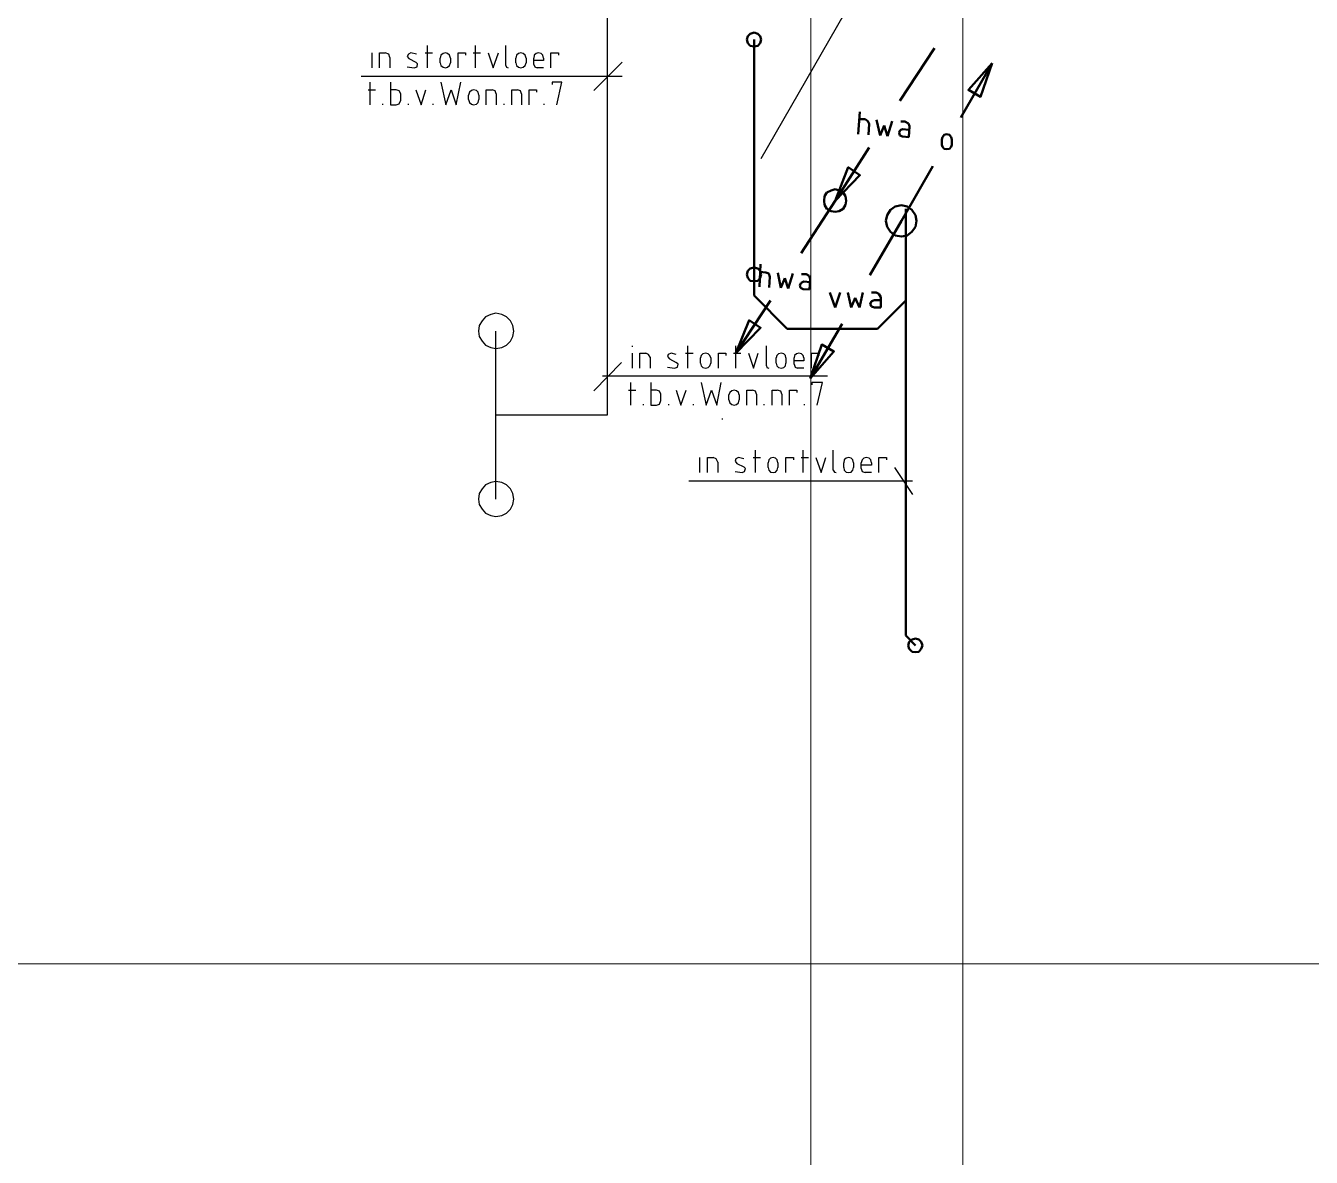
# Model space of a CAD drawing. Header units: metres. Extents: x -4.5 to 35.1, y -3.6 to 25.4.
# Drawn here: x 10.288 to 14.832, y 4.207 to 8.206 of the extents above; entities that cross this region are included whole.
import ezdxf

# ---------------------------------------------------------------- set-up
doc = ezdxf.new("R2010")
doc.units = ezdxf.units.M
doc.layers.add('New_A Stramien', color=7, linetype='Continuous', lineweight=13)
doc.layers.add('Standard', color=7, linetype='Continuous', lineweight=25)

msp = doc.modelspace()

# ---------------------------------------------------------------- linework, layer by layer
at = {"layer": 'New_A Stramien', "color": 252, "linetype": 'Continuous', "lineweight": 13}
msp.add_line((13.6, -1.8), (13.6, 23.46), dxfattribs=at)
msp.add_line((13.6, -1.8), (13.6, 23.46), dxfattribs=at)
at = {"layer": 'Standard', "color": 252, "linetype": 'Continuous', "lineweight": 13}
for p, q in [((13.0633, -3.2638), (13.0633, 25.0491)), ((13.0633, -3.2638), (13.0633, 25.0491)), ((-4.1221, 4.8908), (26.8317, 4.8908)), ((-4.1221, 4.8908), (26.8317, 4.8908))]:
    msp.add_line(p, q, dxfattribs=at)
at = {"layer": 'Standard', "color": 202, "linetype": 'Continuous', "lineweight": 25}
for p, q in [((12.3446, 6.8303), (12.3446, 11.112)), ((12.8874, 7.7363), (13.2079, 8.2934)), ((11.7078, 8.0568), (11.7078, 8.1364)), ((11.8772, 8.0568), (11.8772, 8.1364)), ((11.9853, 8.0649), (11.9853, 8.1364)), ((11.5119, 8.0568), (11.5119, 8.1098)), ((11.5384, 8.0568), (11.5384, 8.1098)), ((11.5384, 8.1098), (11.5588, 8.1098)), ((11.571, 8.1058), (11.5588, 8.1098)), ((11.5751, 8.0935), (11.571, 8.1058)), ((11.5751, 8.0935), (11.5751, 8.0568)), ((11.6404, 8.1058), (11.6364, 8.0976)), ((11.6364, 8.0976), (11.6425, 8.0894)), ((11.6486, 8.1098), (11.6404, 8.1058)), ((11.669, 8.1058), (11.6486, 8.1098)), ((11.6996, 8.1098), (11.7262, 8.1098)), ((11.7547, 8.1017), (11.7527, 8.0915)), ((11.7527, 8.0751), (11.7527, 8.0915)), ((11.7629, 8.1078), (11.7547, 8.1017)), ((11.771, 8.1098), (11.7629, 8.1078)), ((11.7792, 8.1078), (11.771, 8.1098)), ((11.7853, 8.1017), (11.7792, 8.1078)), ((11.7894, 8.0915), (11.7853, 8.1017)), ((11.7894, 8.0915), (11.7894, 8.0751)), ((11.8159, 8.0568), (11.8159, 8.1098)), ((11.8159, 8.1098), (11.8425, 8.1098)), ((11.8425, 8.1098), (11.8425, 8.1017)), ((11.869, 8.1098), (11.8955, 8.1098)), ((11.9221, 8.1098), (11.9404, 8.0568)), ((11.9404, 8.0568), (11.9588, 8.1098)), ((12.0221, 8.1017), (12.02, 8.0915)), ((12.02, 8.0751), (12.02, 8.0915)), ((12.0302, 8.1078), (12.0221, 8.1017)), ((12.0384, 8.1098), (12.0302, 8.1078)), ((12.0466, 8.1078), (12.0384, 8.1098)), ((12.0527, 8.1017), (12.0466, 8.1078)), ((12.0568, 8.0915), (12.0527, 8.1017)), ((12.0568, 8.0915), (12.0568, 8.0751)), ((12.0853, 8.1017), (12.0833, 8.0915)), ((12.0833, 8.069), (12.0833, 8.0915)), ((12.0915, 8.1078), (12.0853, 8.1017)), ((12.0996, 8.1098), (12.0915, 8.1078)), ((12.1098, 8.1078), (12.0996, 8.1098)), ((12.116, 8.1017), (12.1098, 8.1078)), ((12.118, 8.0915), (12.116, 8.1017)), ((12.118, 8.0915), (12.118, 8.0833)), ((12.1445, 8.0568), (12.1445, 8.1098)), ((12.1445, 8.1098), (12.1711, 8.1098)), ((12.1711, 8.1098), (12.1711, 8.1017)), ((11.6364, 8.0609), (11.6608, 8.0568)), ((11.6425, 8.0894), (11.667, 8.0772)), ((11.6608, 8.0568), (11.671, 8.0609)), ((11.6731, 8.0711), (11.667, 8.0772)), ((11.671, 8.0609), (11.6731, 8.0711)), ((11.7527, 8.0751), (11.7547, 8.0649)), ((11.7547, 8.0649), (11.7629, 8.0588)), ((11.7629, 8.0588), (11.771, 8.0568)), ((11.771, 8.0568), (11.7792, 8.0588)), ((11.7792, 8.0588), (11.7853, 8.0649)), ((11.7853, 8.0649), (11.7894, 8.0751)), ((11.9853, 8.0649), (11.9874, 8.0588)), ((11.9874, 8.0588), (11.9935, 8.0568)), ((12.02, 8.0751), (12.0221, 8.0649)), ((12.0221, 8.0649), (12.0302, 8.0588)), ((12.0302, 8.0588), (12.0384, 8.0568)), ((12.0384, 8.0568), (12.0466, 8.0588)), ((12.0466, 8.0588), (12.0527, 8.0649)), ((12.0527, 8.0649), (12.0568, 8.0751)), ((12.118, 8.0833), (12.0833, 8.0833)), ((12.0833, 8.069), (12.0874, 8.0609)), ((12.0874, 8.0609), (12.0955, 8.0568)), ((12.118, 8.0568), (12.0955, 8.0568)), ((12.3956, 8.0772), (12.2956, 7.9772)), ((12.3956, 8.0262), (11.4731, 8.0262)), ((11.5057, 7.9262), (11.5057, 8.0058)), ((11.5771, 8.0058), (11.5771, 7.9262)), ((11.7547, 8.0058), (11.7731, 7.9262)), ((11.8098, 7.9262), (11.8261, 8.0058)), ((12.1833, 8.0058), (12.1486, 8.0058)), ((12.1486, 8.0058), (12.1486, 7.9976)), ((12.1649, 7.9262), (12.1833, 8.0058)), ((11.4976, 7.9792), (11.5241, 7.9792)), ((11.5976, 7.9792), (11.5771, 7.9792)), ((11.6078, 7.9751), (11.5976, 7.9792)), ((11.6139, 7.9649), (11.6078, 7.9751)), ((11.6139, 7.9425), (11.6139, 7.9649)), ((11.667, 7.9792), (11.6853, 7.9262)), ((11.6853, 7.9262), (11.7017, 7.9792)), ((11.7731, 7.9262), (11.7915, 7.9792)), ((11.7915, 7.9792), (11.8098, 7.9262)), ((11.8568, 7.9711), (11.8527, 7.9608)), ((11.8527, 7.9445), (11.8527, 7.9608)), ((11.8629, 7.9772), (11.8568, 7.9711)), ((11.8711, 7.9792), (11.8629, 7.9772)), ((11.8813, 7.9772), (11.8711, 7.9792)), ((11.8874, 7.9711), (11.8813, 7.9772)), ((11.8894, 7.9608), (11.8874, 7.9711)), ((11.8894, 7.9608), (11.8894, 7.9445)), ((11.9159, 7.9262), (11.9159, 7.9792)), ((11.9159, 7.9792), (11.9364, 7.9792)), ((11.9466, 7.9751), (11.9364, 7.9792)), ((11.9506, 7.9649), (11.9466, 7.9751)), ((11.9506, 7.9649), (11.9506, 7.9262)), ((12.0057, 7.9262), (12.0057, 7.9792)), ((12.0057, 7.9792), (12.0261, 7.9792)), ((12.0364, 7.9751), (12.0261, 7.9792)), ((12.0405, 7.9649), (12.0364, 7.9751)), ((12.0405, 7.9649), (12.0405, 7.9262)), ((12.067, 7.9262), (12.067, 7.9792)), ((12.067, 7.9792), (12.0935, 7.9792)), ((12.0935, 7.9792), (12.0935, 7.9711)), ((11.5506, 7.9262), (11.5506, 7.9302)), ((11.5771, 7.9262), (11.5976, 7.9262)), ((11.5976, 7.9262), (11.6078, 7.9302)), ((11.6078, 7.9302), (11.6139, 7.9425)), ((11.6404, 7.9262), (11.6404, 7.9302)), ((11.7282, 7.9262), (11.7282, 7.9302)), ((11.8527, 7.9445), (11.8568, 7.9343)), ((11.8568, 7.9343), (11.8629, 7.9282)), ((11.8629, 7.9282), (11.8711, 7.9262)), ((11.8711, 7.9262), (11.8813, 7.9282)), ((11.8813, 7.9282), (11.8874, 7.9343)), ((11.8874, 7.9343), (11.8894, 7.9445)), ((11.9792, 7.9262), (11.9792, 7.9302)), ((12.12, 7.9262), (12.12, 7.9302)), ((11.9316, 7.1854), (11.9133, 7.1772)), ((11.9316, 7.1854), (11.9133, 7.1772)), ((11.95, 7.1895), (11.9316, 7.1854)), ((11.95, 7.1895), (11.9316, 7.1854)), ((11.9704, 7.1854), (11.95, 7.1895)), ((11.9704, 7.1854), (11.95, 7.1895)), ((11.9868, 7.1772), (11.9704, 7.1854)), ((11.9868, 7.1772), (11.9704, 7.1854)), ((11.8908, 7.1466), (11.8888, 7.1262)), ((11.8908, 7.1466), (11.8888, 7.1262)), ((11.901, 7.1629), (11.8908, 7.1466)), ((11.901, 7.1629), (11.8908, 7.1466)), ((11.9133, 7.1772), (11.901, 7.1629)), ((11.9133, 7.1772), (11.901, 7.1629)), ((12.001, 7.1629), (11.9868, 7.1772)), ((12.001, 7.1629), (11.9868, 7.1772)), ((12.0092, 7.1466), (12.001, 7.1629)), ((12.0092, 7.1466), (12.001, 7.1629)), ((12.0133, 7.1262), (12.0092, 7.1466)), ((12.0133, 7.1262), (12.0092, 7.1466)), ((11.8888, 7.1262), (11.8908, 7.1078)), ((11.8888, 7.1262), (11.8908, 7.1078)), ((11.8908, 7.1078), (11.901, 7.0915)), ((11.8908, 7.1078), (11.901, 7.0915)), ((11.901, 7.0915), (11.9133, 7.0772)), ((11.901, 7.0915), (11.9133, 7.0772)), ((11.95, 6.5323), (11.95, 7.1262)), ((11.9868, 7.0772), (12.001, 7.0915)), ((11.9868, 7.0772), (12.001, 7.0915)), ((12.001, 7.0915), (12.0092, 7.1078)), ((12.001, 7.0915), (12.0092, 7.1078)), ((12.0092, 7.1078), (12.0133, 7.1262)), ((12.0092, 7.1078), (12.0133, 7.1262)), ((11.9133, 7.0772), (11.9316, 7.069)), ((11.9133, 7.0772), (11.9316, 7.069)), ((11.9316, 7.069), (11.95, 7.065)), ((11.9316, 7.069), (11.95, 7.065)), ((11.95, 7.065), (11.9704, 7.069)), ((11.95, 7.065), (11.9704, 7.069)), ((11.9704, 7.069), (11.9868, 7.0772)), ((11.9704, 7.069), (11.9868, 7.0772)), ((12.4323, 7.071), (12.4323, 7.075)), ((12.4323, 6.9954), (12.4323, 7.0485)), ((12.4589, 6.9954), (12.4589, 7.0485)), ((12.4589, 7.0485), (12.4793, 7.0485)), ((12.4895, 7.0444), (12.4793, 7.0485)), ((12.4956, 7.0342), (12.4895, 7.0444)), ((12.5589, 7.0444), (12.5568, 7.0363)), ((12.5691, 7.0485), (12.5589, 7.0444)), ((12.5874, 7.0444), (12.5691, 7.0485)), ((12.6201, 7.0485), (12.6466, 7.0485)), ((12.6283, 6.9954), (12.6283, 7.075)), ((12.6813, 7.0465), (12.6752, 7.0404)), ((12.6915, 7.0485), (12.6813, 7.0465)), ((12.6997, 7.0465), (12.6915, 7.0485)), ((12.7058, 7.0404), (12.6997, 7.0465)), ((12.7364, 6.9954), (12.7364, 7.0485)), ((12.7364, 7.0485), (12.7629, 7.0485)), ((12.7629, 7.0485), (12.7629, 7.0404)), ((12.7895, 7.0485), (12.816, 7.0485)), ((12.7977, 6.9954), (12.7977, 7.075)), ((12.8425, 7.0485), (12.8609, 6.9954)), ((12.8609, 6.9954), (12.8772, 7.0485)), ((12.9058, 7.0036), (12.9058, 7.075)), ((12.9487, 7.0465), (12.9425, 7.0404)), ((12.9589, 7.0485), (12.9487, 7.0465)), ((12.9671, 7.0465), (12.9589, 7.0485)), ((12.9732, 7.0404), (12.9671, 7.0465)), ((13.0119, 7.0465), (13.0058, 7.0404)), ((13.0201, 7.0485), (13.0119, 7.0465)), ((13.0303, 7.0465), (13.0201, 7.0485)), ((13.0364, 7.0404), (13.0303, 7.0465)), ((13.065, 6.9954), (13.065, 7.0485)), ((13.065, 7.0485), (13.0915, 7.0485)), ((13.0915, 7.0485), (13.0915, 7.0404)), ((12.3935, 7.0159), (12.2956, 6.9158)), ((12.4956, 7.0342), (12.4956, 6.9954)), ((12.5568, 7.0363), (12.563, 7.0281)), ((12.5568, 6.9995), (12.5813, 6.9954)), ((12.563, 7.0281), (12.5874, 7.0159)), ((12.5813, 6.9954), (12.5915, 6.9995)), ((12.5936, 7.0097), (12.5874, 7.0159)), ((12.5915, 6.9995), (12.5936, 7.0097)), ((12.6752, 7.0404), (12.6731, 7.0322)), ((12.6731, 7.0138), (12.6731, 7.0322)), ((12.6731, 7.0138), (12.6752, 7.0036)), ((12.6752, 7.0036), (12.6813, 6.9975)), ((12.6997, 6.9975), (12.7058, 7.0036)), ((12.7099, 7.0322), (12.7058, 7.0404)), ((12.7058, 7.0036), (12.7099, 7.0138)), ((12.7099, 7.0322), (12.7099, 7.0138)), ((12.9058, 7.0036), (12.9079, 6.9975)), ((12.9425, 7.0404), (12.9405, 7.0322)), ((12.9405, 7.0138), (12.9405, 7.0322)), ((12.9405, 7.0138), (12.9425, 7.0036)), ((12.9425, 7.0036), (12.9487, 6.9975)), ((12.9671, 6.9975), (12.9732, 7.0036)), ((12.9752, 7.0322), (12.9732, 7.0404)), ((12.9732, 7.0036), (12.9752, 7.0138)), ((12.9752, 7.0322), (12.9752, 7.0138)), ((13.0058, 7.0404), (13.0038, 7.0322)), ((13.0038, 7.0097), (13.0038, 7.0322)), ((13.0385, 7.022), (13.0038, 7.022)), ((13.0038, 7.0097), (13.0079, 6.9995)), ((13.0079, 6.9995), (13.016, 6.9954)), ((13.0385, 7.0322), (13.0364, 7.0404)), ((13.0385, 7.0322), (13.0385, 7.022)), ((13.1221, 6.9669), (12.3262, 6.9669)), ((12.6813, 6.9975), (12.6915, 6.9954)), ((12.6915, 6.9954), (12.6997, 6.9975)), ((12.9079, 6.9975), (12.914, 6.9954)), ((12.9487, 6.9975), (12.9589, 6.9954)), ((12.9589, 6.9954), (12.9671, 6.9975)), ((13.0385, 6.9954), (13.016, 6.9954)), ((12.418, 6.9179), (12.4446, 6.9179)), ((12.4262, 6.8648), (12.4262, 6.9444)), ((12.4976, 6.9444), (12.4976, 6.8648)), ((12.518, 6.9179), (12.4976, 6.9179)), ((12.5283, 6.9138), (12.518, 6.9179)), ((12.5323, 6.9036), (12.5283, 6.9138)), ((12.5874, 6.9179), (12.6038, 6.8648)), ((12.6038, 6.8648), (12.6221, 6.9179)), ((12.6752, 6.9444), (12.6936, 6.8648)), ((12.6936, 6.8648), (12.7119, 6.9179)), ((12.7119, 6.9179), (12.7303, 6.8648)), ((12.7303, 6.8648), (12.7466, 6.9444)), ((12.7772, 6.9097), (12.7732, 6.9016)), ((12.7834, 6.9158), (12.7772, 6.9097)), ((12.7915, 6.9179), (12.7834, 6.9158)), ((12.7997, 6.9158), (12.7915, 6.9179)), ((12.8079, 6.9097), (12.7997, 6.9158)), ((12.8099, 6.9016), (12.8079, 6.9097)), ((12.8364, 6.8648), (12.8364, 6.9179)), ((12.8364, 6.9179), (12.8568, 6.9179)), ((12.867, 6.9138), (12.8568, 6.9179)), ((12.8711, 6.9036), (12.867, 6.9138)), ((12.9262, 6.8648), (12.9262, 6.9179)), ((12.9262, 6.9179), (12.9446, 6.9179)), ((12.9568, 6.9138), (12.9446, 6.9179)), ((12.9609, 6.9036), (12.9568, 6.9138)), ((12.9875, 6.8648), (12.9875, 6.9179)), ((12.9875, 6.9179), (13.014, 6.9179)), ((13.014, 6.9179), (13.014, 6.9097)), ((13.1038, 6.9444), (13.0671, 6.9444)), ((13.0671, 6.9444), (13.0671, 6.9363)), ((13.0854, 6.8648), (13.1038, 6.9444)), ((12.4711, 6.8648), (12.4711, 6.8689)), ((12.4976, 6.8648), (12.518, 6.8648)), ((12.518, 6.8648), (12.5283, 6.8689)), ((12.5283, 6.8689), (12.5323, 6.8812)), ((12.5323, 6.8812), (12.5323, 6.9036)), ((12.5609, 6.8648), (12.5609, 6.8689)), ((12.6487, 6.8648), (12.6487, 6.8689)), ((12.7732, 6.8832), (12.7732, 6.9016)), ((12.7732, 6.8832), (12.7772, 6.873)), ((12.7772, 6.873), (12.7834, 6.8669)), ((12.7834, 6.8669), (12.7915, 6.8648)), ((12.7915, 6.8648), (12.7997, 6.8669)), ((12.7997, 6.8669), (12.8079, 6.873)), ((12.8079, 6.873), (12.8099, 6.8832)), ((12.8099, 6.9016), (12.8099, 6.8832)), ((12.8711, 6.9036), (12.8711, 6.8648)), ((12.8977, 6.8648), (12.8977, 6.8689)), ((12.9609, 6.9036), (12.9609, 6.8648)), ((13.0405, 6.8648), (13.0405, 6.8689)), ((11.95, 6.8303), (12.3446, 6.8303)), ((12.7507, 6.8138), (12.7507, 6.8179)), ((11.9316, 6.5915), (11.9133, 6.5833)), ((11.9316, 6.5915), (11.9133, 6.5833)), ((11.9316, 6.5915), (11.9133, 6.5833)), ((11.95, 6.5956), (11.9316, 6.5915)), ((11.95, 6.5956), (11.9316, 6.5915)), ((11.95, 6.5956), (11.9316, 6.5915)), ((11.9704, 6.5915), (11.95, 6.5956)), ((11.9704, 6.5915), (11.95, 6.5956)), ((11.9704, 6.5915), (11.95, 6.5956)), ((11.9868, 6.5833), (11.9704, 6.5915)), ((11.9868, 6.5833), (11.9704, 6.5915)), ((11.9868, 6.5833), (11.9704, 6.5915)), ((11.8908, 6.5527), (11.8888, 6.5323)), ((11.8908, 6.5527), (11.8888, 6.5323)), ((11.8908, 6.5527), (11.8888, 6.5323)), ((11.901, 6.569), (11.8908, 6.5527)), ((11.901, 6.569), (11.8908, 6.5527)), ((11.901, 6.569), (11.8908, 6.5527)), ((11.9133, 6.5833), (11.901, 6.569)), ((11.9133, 6.5833), (11.901, 6.569)), ((11.9133, 6.5833), (11.901, 6.569)), ((12.001, 6.569), (11.9868, 6.5833)), ((12.001, 6.569), (11.9868, 6.5833)), ((12.001, 6.569), (11.9868, 6.5833)), ((12.0092, 6.5527), (12.001, 6.569)), ((12.0092, 6.5527), (12.001, 6.569)), ((12.0092, 6.5527), (12.001, 6.569)), ((12.0133, 6.5323), (12.0092, 6.5527)), ((12.0133, 6.5323), (12.0092, 6.5527)), ((12.0133, 6.5323), (12.0092, 6.5527)), ((11.8888, 6.5323), (11.8908, 6.5139)), ((11.8888, 6.5323), (11.8908, 6.5139)), ((11.8888, 6.5323), (11.8908, 6.5139)), ((11.8908, 6.5139), (11.901, 6.4976)), ((11.8908, 6.5139), (11.901, 6.4976)), ((11.8908, 6.5139), (11.901, 6.4976)), ((12.001, 6.4976), (12.0092, 6.5139)), ((12.001, 6.4976), (12.0092, 6.5139)), ((12.001, 6.4976), (12.0092, 6.5139)), ((12.0092, 6.5139), (12.0133, 6.5323)), ((12.0092, 6.5139), (12.0133, 6.5323)), ((12.0092, 6.5139), (12.0133, 6.5323)), ((11.901, 6.4976), (11.9133, 6.4833)), ((11.901, 6.4976), (11.9133, 6.4833)), ((11.901, 6.4976), (11.9133, 6.4833)), ((11.9133, 6.4833), (11.9316, 6.4752)), ((11.9133, 6.4833), (11.9316, 6.4752)), ((11.9133, 6.4833), (11.9316, 6.4752)), ((11.9316, 6.4752), (11.95, 6.4711)), ((11.9316, 6.4752), (11.95, 6.4711)), ((11.9316, 6.4752), (11.95, 6.4711)), ((11.95, 6.4711), (11.9704, 6.4752)), ((11.95, 6.4711), (11.9704, 6.4752)), ((11.95, 6.4711), (11.9704, 6.4752)), ((11.9704, 6.4752), (11.9868, 6.4833)), ((11.9704, 6.4752), (11.9868, 6.4833)), ((11.9704, 6.4752), (11.9868, 6.4833)), ((11.9868, 6.4833), (12.001, 6.4976)), ((11.9868, 6.4833), (12.001, 6.4976)), ((11.9868, 6.4833), (12.001, 6.4976))]:
    msp.add_line(p, q, dxfattribs=at)
at = {"layer": 'Standard', "color": 32, "linetype": 'Continuous', "lineweight": 50}
for p, q in [((12.8633, 8.1814), (12.849, 8.1774)), ((12.8755, 8.1774), (12.8633, 8.1814)), ((12.8409, 8.1692), (12.8368, 8.157)), ((12.8368, 8.157), (12.8409, 8.1447)), ((12.849, 8.1774), (12.8409, 8.1692)), ((12.8409, 8.1447), (12.849, 8.1345)), ((12.8633, 8.157), (12.8633, 7.2529)), ((12.8837, 8.1692), (12.8755, 8.1774)), ((12.8755, 8.1345), (12.8837, 8.1447)), ((12.8878, 8.157), (12.8837, 8.1692)), ((12.8837, 8.1447), (12.8878, 8.157)), ((12.849, 8.1345), (12.8633, 8.1325)), ((12.8633, 8.1325), (12.8755, 8.1345)), ((13.704, 8.0731), (13.5938, 7.8813)), ((13.5346, 7.8201), (13.5284, 7.8119)), ((13.5427, 7.8221), (13.5346, 7.8201)), ((13.5529, 7.8201), (13.5427, 7.8221)), ((13.5591, 7.8119), (13.5529, 7.8201)), ((13.5284, 7.8119), (13.5264, 7.8037)), ((13.5264, 7.7854), (13.5264, 7.8037)), ((13.5264, 7.7854), (13.5284, 7.7772)), ((13.5284, 7.7772), (13.5346, 7.7711)), ((13.5529, 7.7711), (13.5591, 7.7772)), ((13.5611, 7.8037), (13.5591, 7.8119)), ((13.5591, 7.7772), (13.5611, 7.7854)), ((13.5611, 7.8037), (13.5611, 7.7854)), ((13.5346, 7.7711), (13.5427, 7.769)), ((13.5427, 7.769), (13.5529, 7.7711)), ((13.4938, 7.7098), (13.3835, 7.516)), ((13.3448, 7.5547), (13.3325, 7.5364)), ((13.3611, 7.567), (13.3448, 7.5547)), ((13.3835, 7.5711), (13.3611, 7.567)), ((13.4039, 7.567), (13.3835, 7.5711)), ((13.3984, 7.5588), (13.3984, 6.0506)), ((13.4203, 7.5547), (13.4039, 7.567)), ((13.4325, 7.5364), (13.4203, 7.5547)), ((13.2713, 7.3241), (13.3835, 7.516)), ((13.3325, 7.5364), (13.3284, 7.516)), ((13.3284, 7.516), (13.3325, 7.4956)), ((13.4366, 7.516), (13.4325, 7.5364)), ((13.4325, 7.4956), (13.4366, 7.516)), ((13.3325, 7.4956), (13.3448, 7.4772)), ((13.3448, 7.4772), (13.3611, 7.4649)), ((13.3611, 7.4649), (13.3835, 7.4608)), ((13.3835, 7.4608), (13.4039, 7.4649)), ((13.4039, 7.4649), (13.4203, 7.4772)), ((13.4203, 7.4772), (13.4325, 7.4956)), ((12.8409, 7.3392), (12.8368, 7.327)), ((12.8368, 7.327), (12.8409, 7.3147)), ((12.849, 7.3474), (12.8409, 7.3392)), ((12.8633, 7.3514), (12.849, 7.3474)), ((12.8755, 7.3474), (12.8633, 7.3514)), ((12.8837, 7.3392), (12.8755, 7.3474)), ((12.8878, 7.327), (12.8837, 7.3392)), ((12.8837, 7.3147), (12.8878, 7.327)), ((12.8409, 7.3147), (12.849, 7.3045)), ((12.849, 7.3045), (12.8633, 7.3025)), ((12.8633, 7.3025), (12.8755, 7.3045)), ((12.8755, 7.3045), (12.8837, 7.3147)), ((12.9795, 7.1342), (12.8633, 7.2529)), ((13.1305, 7.2629), (13.1488, 7.2098)), ((13.1488, 7.2098), (13.1672, 7.2629)), ((13.1937, 7.2629), (13.206, 7.2098)), ((13.206, 7.2098), (13.2203, 7.2445)), ((13.2203, 7.2445), (13.2346, 7.2098)), ((13.2346, 7.2098), (13.2468, 7.2629)), ((13.2774, 7.2323), (13.2733, 7.2221)), ((13.2774, 7.2629), (13.2937, 7.2629)), ((13.2876, 7.2364), (13.2774, 7.2323)), ((13.2876, 7.2364), (13.3101, 7.2364)), ((13.304, 7.2588), (13.2937, 7.2629)), ((13.2984, 7.1342), (13.3984, 7.2342)), ((13.3101, 7.2466), (13.304, 7.2588)), ((13.3101, 7.2466), (13.3101, 7.2098)), ((13.2733, 7.2221), (13.2774, 7.2139)), ((13.2774, 7.2139), (13.2876, 7.2098)), ((13.3101, 7.2098), (13.2876, 7.2098)), ((13.0611, 6.9588), (13.1733, 7.1527)), ((13.2984, 7.1342), (12.9795, 7.1342)), ((13.4331, 6.0159), (13.3984, 6.0506)), ((13.4106, 6.0282), (13.4066, 6.0159)), ((13.4066, 6.0159), (13.4106, 6.0037)), ((13.4208, 6.0363), (13.4106, 6.0282)), ((13.4106, 6.0037), (13.4208, 5.9935)), ((13.4331, 6.0404), (13.4208, 6.0363)), ((13.4453, 6.0363), (13.4331, 6.0404)), ((13.4535, 6.0282), (13.4453, 6.0363)), ((13.4453, 5.9935), (13.4535, 6.0037)), ((13.4576, 6.0159), (13.4535, 6.0282)), ((13.4535, 6.0037), (13.4576, 6.0159)), ((13.4208, 5.9935), (13.4331, 5.9914)), ((13.4331, 5.9914), (13.4453, 5.9935))]:
    msp.add_line(p, q, dxfattribs=at)
at = {"layer": 'Standard', "color": 4, "linetype": 'Continuous', "lineweight": 50}
for p, q in [((13.3772, 7.9404), (13.4997, 8.1261)), ((13.2303, 7.822), (13.2364, 7.9016)), ((13.2344, 7.8751), (13.2548, 7.8751)), ((13.265, 7.8689), (13.2548, 7.8751)), ((13.2691, 7.8587), (13.265, 7.8689)), ((13.2956, 7.873), (13.3079, 7.8179)), ((13.3344, 7.8159), (13.3507, 7.8689)), ((13.3813, 7.8669), (13.3956, 7.8669)), ((13.4079, 7.8608), (13.3956, 7.8669)), ((13.2691, 7.8587), (13.267, 7.82)), ((13.3079, 7.8179), (13.3222, 7.8526)), ((13.3222, 7.8526), (13.3344, 7.8159)), ((13.3793, 7.8363), (13.3752, 7.8281)), ((13.3752, 7.8281), (13.3772, 7.8179)), ((13.3772, 7.8179), (13.3874, 7.8139)), ((13.3874, 7.8404), (13.3793, 7.8363)), ((13.3874, 7.8404), (13.4099, 7.8383)), ((13.412, 7.8506), (13.4079, 7.8608)), ((13.412, 7.8506), (13.4099, 7.8118)), ((13.1487, 7.5873), (13.2691, 7.7751)), ((13.4099, 7.8118), (13.3874, 7.8139)), ((13.1119, 7.6036), (13.1099, 7.5873)), ((13.1201, 7.6159), (13.1119, 7.6036)), ((13.1344, 7.624), (13.1201, 7.6159)), ((13.1487, 7.6281), (13.1344, 7.624)), ((13.163, 7.624), (13.1487, 7.6281)), ((13.1773, 7.6159), (13.163, 7.624)), ((13.1854, 7.6036), (13.1773, 7.6159)), ((13.1875, 7.5873), (13.1854, 7.6036)), ((13.0283, 7.4016), (13.1487, 7.5873)), ((13.1099, 7.5873), (13.1119, 7.573)), ((13.1119, 7.573), (13.1201, 7.5587)), ((13.1201, 7.5587), (13.1344, 7.5506)), ((13.1344, 7.5506), (13.1487, 7.5485)), ((13.1487, 7.5485), (13.163, 7.5506)), ((13.163, 7.5506), (13.1773, 7.5587)), ((13.1773, 7.5587), (13.1854, 7.573)), ((13.1854, 7.573), (13.1875, 7.5873)), ((12.8813, 7.2832), (12.8854, 7.3628)), ((12.8834, 7.3363), (12.9038, 7.3342)), ((12.914, 7.3301), (12.9038, 7.3342)), ((12.9181, 7.3179), (12.914, 7.3301)), ((12.9181, 7.3179), (12.916, 7.2812)), ((12.9466, 7.3322), (12.9568, 7.2791)), ((12.9834, 7.2771), (12.9997, 7.3301)), ((13.0303, 7.3281), (13.0466, 7.3281)), ((13.0568, 7.322), (13.0466, 7.3281)), ((13.0609, 7.3118), (13.0568, 7.322)), ((12.9568, 7.2791), (12.9711, 7.3138)), ((12.9711, 7.3138), (12.9834, 7.2771)), ((13.0283, 7.2975), (13.0242, 7.2893)), ((13.0242, 7.2893), (13.0262, 7.2791)), ((13.0262, 7.2791), (13.0364, 7.2751)), ((13.0385, 7.3016), (13.0283, 7.2975)), ((13.0589, 7.273), (13.0364, 7.2751)), ((13.0385, 7.3016), (13.0609, 7.2995)), ((13.0609, 7.3118), (13.0589, 7.273)), ((12.7977, 7.0485), (12.9201, 7.2342))]:
    msp.add_line(p, q, dxfattribs=at)
at = {"layer": 'Standard', "color": 32, "linetype": 'Continuous', "lineweight": 25}
for p, q in [((12.8671, 6.6264), (12.8671, 6.706)), ((13.0365, 6.6264), (13.0365, 6.706)), ((13.1426, 6.6346), (13.1426, 6.706)), ((12.6711, 6.6264), (12.6711, 6.6795)), ((12.6977, 6.6264), (12.6977, 6.6795)), ((12.6977, 6.6795), (12.7181, 6.6795)), ((12.7283, 6.6754), (12.7181, 6.6795)), ((12.7344, 6.6631), (12.7283, 6.6754)), ((12.7344, 6.6631), (12.7344, 6.6264)), ((12.7977, 6.6754), (12.7956, 6.6672)), ((12.7956, 6.6672), (12.8017, 6.6591)), ((12.8079, 6.6795), (12.7977, 6.6754)), ((12.8017, 6.6591), (12.8262, 6.6468)), ((12.8262, 6.6754), (12.8079, 6.6795)), ((12.8324, 6.6407), (12.8262, 6.6468)), ((12.8283, 6.6305), (12.8324, 6.6407)), ((12.8589, 6.6795), (12.8854, 6.6795)), ((12.914, 6.6713), (12.9119, 6.6611)), ((12.9119, 6.6448), (12.9119, 6.6611)), ((12.9119, 6.6448), (12.914, 6.6346)), ((12.9201, 6.6774), (12.914, 6.6713)), ((12.9303, 6.6795), (12.9201, 6.6774)), ((12.9385, 6.6774), (12.9303, 6.6795)), ((12.9446, 6.6713), (12.9385, 6.6774)), ((12.9467, 6.6611), (12.9446, 6.6713)), ((12.9446, 6.6346), (12.9467, 6.6448)), ((12.9467, 6.6611), (12.9467, 6.6448)), ((12.9752, 6.6264), (12.9752, 6.6795)), ((12.9752, 6.6795), (13.0017, 6.6795)), ((13.0017, 6.6795), (13.0017, 6.6713)), ((13.0283, 6.6795), (13.0548, 6.6795)), ((13.0813, 6.6795), (13.0997, 6.6264)), ((13.0997, 6.6264), (13.116, 6.6795)), ((13.1813, 6.6713), (13.1793, 6.6611)), ((13.1793, 6.6448), (13.1793, 6.6611)), ((13.1793, 6.6448), (13.1813, 6.6346)), ((13.1875, 6.6774), (13.1813, 6.6713)), ((13.1977, 6.6795), (13.1875, 6.6774)), ((13.2059, 6.6774), (13.1977, 6.6795)), ((13.212, 6.6713), (13.2059, 6.6774)), ((13.214, 6.6611), (13.212, 6.6713)), ((13.212, 6.6346), (13.214, 6.6448)), ((13.214, 6.6611), (13.214, 6.6448)), ((13.2446, 6.6713), (13.2405, 6.6611)), ((13.2405, 6.6407), (13.2405, 6.6611)), ((13.2773, 6.6529), (13.2405, 6.6529)), ((13.2405, 6.6407), (13.2446, 6.6305)), ((13.2507, 6.6774), (13.2446, 6.6713)), ((13.2589, 6.6795), (13.2507, 6.6774)), ((13.2691, 6.6774), (13.2589, 6.6795)), ((13.2752, 6.6713), (13.2691, 6.6774)), ((13.2773, 6.6611), (13.2752, 6.6713)), ((13.2773, 6.6611), (13.2773, 6.6529)), ((13.3038, 6.6264), (13.3038, 6.6795)), ((13.3038, 6.6795), (13.3303, 6.6795)), ((13.3303, 6.6795), (13.3303, 6.6713)), ((13.3589, 6.6448), (13.4222, 6.5488)), ((12.6323, 6.5978), (13.4222, 6.5978)), ((12.7956, 6.6305), (12.8201, 6.6264)), ((12.8201, 6.6264), (12.8283, 6.6305)), ((12.914, 6.6346), (12.9201, 6.6284)), ((12.9201, 6.6284), (12.9303, 6.6264)), ((12.9303, 6.6264), (12.9385, 6.6284)), ((12.9385, 6.6284), (12.9446, 6.6346)), ((13.1426, 6.6346), (13.1467, 6.6284)), ((13.1467, 6.6284), (13.1528, 6.6264)), ((13.1813, 6.6346), (13.1875, 6.6284)), ((13.1875, 6.6284), (13.1977, 6.6264)), ((13.1977, 6.6264), (13.2059, 6.6284)), ((13.2059, 6.6284), (13.212, 6.6346)), ((13.2446, 6.6305), (13.2548, 6.6264)), ((13.2773, 6.6264), (13.2548, 6.6264))]:
    msp.add_line(p, q, dxfattribs=at)
at = {"layer": 'Standard', "color": 7, "linetype": 'Continuous', "lineweight": 50}
for points in [[(13.704, 8.0731), (13.6631, 7.9548), (13.6203, 7.9792), (13.704, 8.0731)], [(13.1487, 7.5873), (13.1956, 7.7057), (13.2364, 7.6771), (13.1487, 7.5873)], [(12.7977, 7.0485), (12.8446, 7.1648), (12.8854, 7.1383), (12.7977, 7.0485)], [(13.0611, 6.9588), (13.1019, 7.0792), (13.1448, 7.0547), (13.0611, 6.9588)]]:
    msp.add_lwpolyline(points, close=True, dxfattribs=at)

doc.saveas('drawing.dxf')
